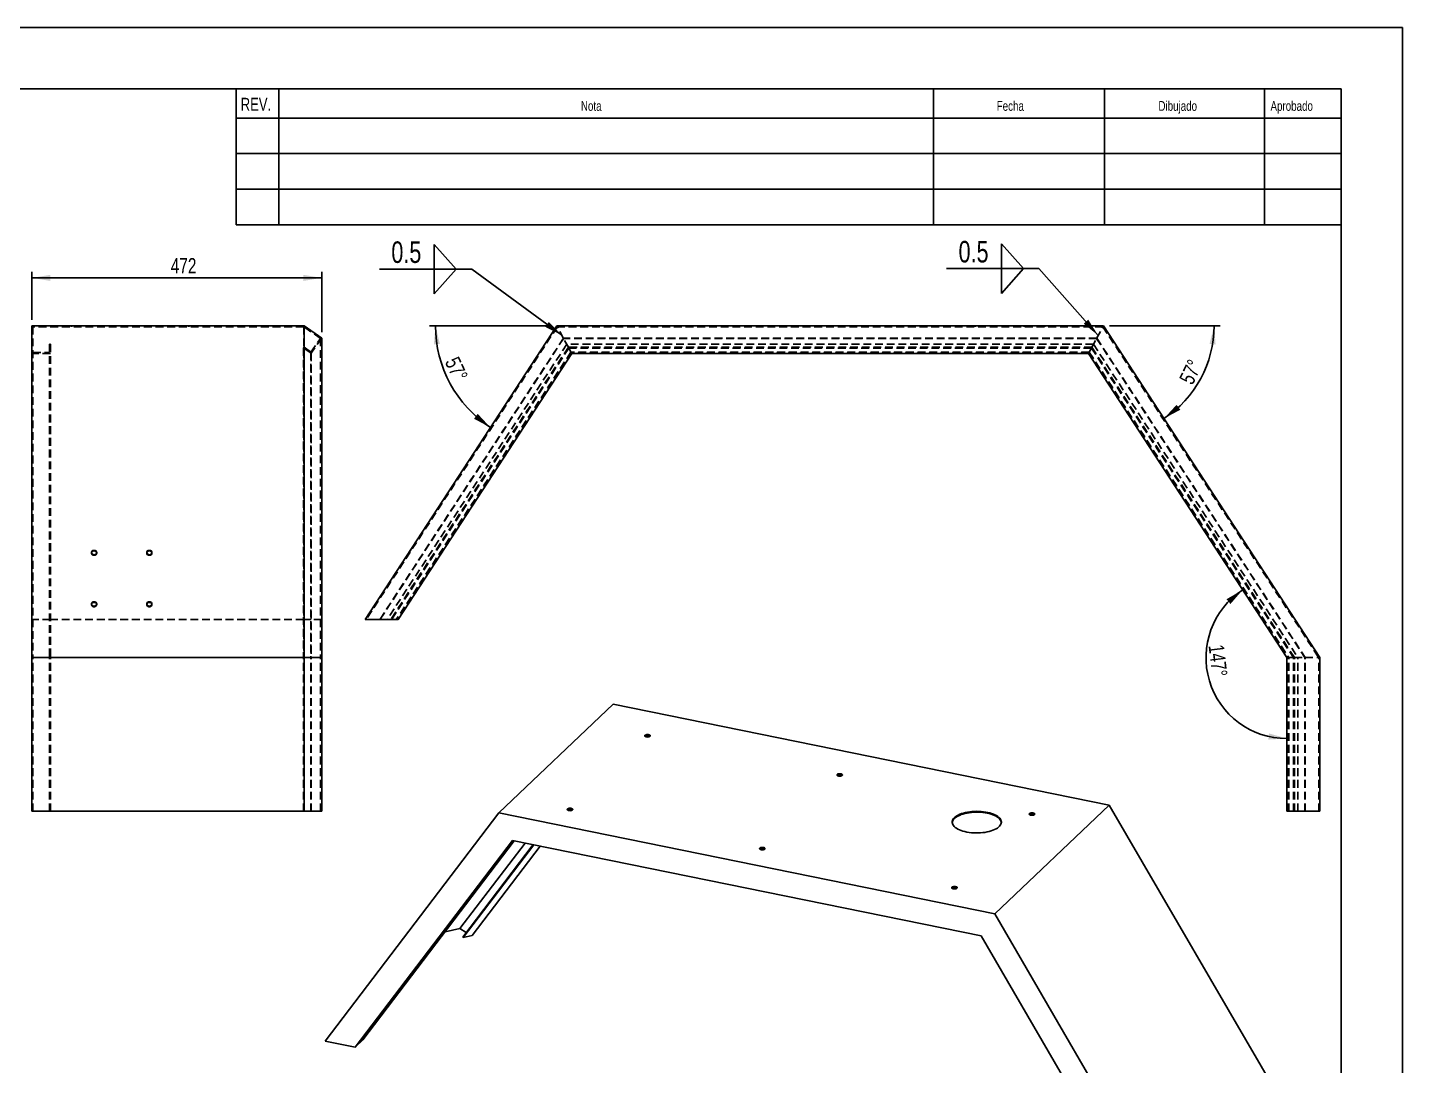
# Model space of a CAD drawing. Extents: x -3691 to 13028, y -15755 to 4299.
# Drawn here: x 1961 to 4200, y 1280 to 2970 of the extents above; entities that cross this region are included whole.
import ezdxf

# ---------------------------------------------------------------- set-up
doc = ezdxf.new("R2010")
doc.units = 0
doc.linetypes.add('HIDDEN', pattern=[1.905, 1.27, -0.635])
doc.layers.get('0').update_dxf_attribs({"linetype": 'CONTINUOUS'})
doc.layers.add('FORMATO', color=7, linetype='CONTINUOUS')
doc.styles.add('SLDTEXTSTYLE1', font='TXT', dxfattribs={"width": 0.75})
doc.dimstyles.new('SLDDIMSTYLE3', dxfattribs={"dimtxt": 25, "dimasz": 30, "dimexe": 0, "dimexo": 0.0625, "dimgap": 6.25, "dimtad": 1, "dimdec": 0, "dimrnd": 1e-09, "dimzin": 12, "dimdsep": 46, "dimtxsty": 'SLDTEXTSTYLE1', "dimsah": 1, "dimcen": 0.09, "dimadec": 0, "dimazin": 0, "dimtfac": 1, "dimtofl": 0, "dimtmove": 0, "dimatfit": 3, "dimfxl": 1, "dimtolj": 1, "dimtzin": 12, "dimarcsym": 0})
doc.dimstyles.new('SLDDIMSTYLE5', dxfattribs={"dimtxt": 0.18, "dimasz": 30, "dimexe": 0, "dimexo": 0.0625, "dimgap": 0, "dimtad": 0, "dimtih": 1, "dimtoh": 1, "dimdec": 0, "dimrnd": 1e-09, "dimzin": 0, "dimdsep": 46, "dimtxsty": 'Standard', "dimsah": 1, "dimcen": 0.09, "dimadec": 0, "dimazin": 0, "dimtfac": 30, "dimtdec": 0, "dimtofl": 0, "dimtmove": 0, "dimatfit": 3, "dimfxl": 1, "dimtolj": 1, "dimtzin": 0, "dimarcsym": 0})
doc.dimstyles.new('SLDDIMSTYLE8', dxfattribs={"dimtxt": 25, "dimasz": 30, "dimexe": 0, "dimexo": 0.0625, "dimgap": 6.25, "dimtad": 1, "dimdec": 4, "dimlfac": 10, "dimzin": 12, "dimdsep": 46, "dimtxsty": 'SLDTEXTSTYLE1', "dimsah": 1, "dimcen": 0.09, "dimadec": 0, "dimazin": 0, "dimtfac": 1, "dimtofl": 0, "dimtmove": 0, "dimatfit": 3, "dimfxl": 1, "dimtolj": 1, "dimtzin": 12, "dimarcsym": 0})

# ---------------------------------------------------------------- blocks, each defined once
blk = doc.blocks.new('_D_21')
at = {"layer": 'FORMATO', "color": 7, "ltscale": 10, "transparency": 16777216}
for p, q in [((1968.5, 2494.2), (1968.5, 2572.4)), ((1968.5, 2562.4), (2440.2, 2562.4)), ((2440.2, 2474.2), (2440.2, 2572.4))]:
    blk.add_line(p, q, dxfattribs=at)
for points in [[(1968.5, 2562.4), (1998.5, 2557.4), (1998.5, 2567.4)], [(2440.2, 2562.4), (2410.2, 2567.4), (2410.2, 2557.4)]]:
    blk.add_solid(points, dxfattribs=at)
at = {"layer": 'FORMATO', "color": 7, "ltscale": 10, "transparency": 16777216, "insert": (2194.4, 2594.6), "char_height": 25, "attachment_point": 1, "style": 'SLDTEXTSTYLE1'}
blk.add_mtext('472', dxfattribs=at)
blk = doc.blocks.new('_D_22')
at = {"layer": 'FORMATO', "color": 7, "ltscale": 10, "transparency": 16777216}
blk.add_line((3723, 2484.2), (3903.2, 2484.2), dxfattribs=at)
blk.add_arc((3713, 2484.2), 180.2, 303.1422, 0, dxfattribs=at)
for points in [[(3893.2, 2484.2), (3885.7, 2454.8), (3895.7, 2453.9)], [(3811.5, 2333.4), (3838.3, 2347.8), (3832.1, 2355.7)]]:
    blk.add_solid(points, dxfattribs=at)
at = {"layer": 'FORMATO', "color": 7, "ltscale": 10, "transparency": 16777216, "insert": (3835.6, 2397.6), "char_height": 25, "attachment_point": 1, "rotation": 64.3977, "style": 'SLDTEXTSTYLE1'}
blk.add_mtext('57°', dxfattribs=at)
blk = doc.blocks.new('_D_23')
at = {"layer": 'FORMATO', "color": 7, "ltscale": 10, "transparency": 16777216}
blk.add_line((2813, 2484.2), (2615.5, 2484.2), dxfattribs=at)
blk.add_arc((2823, 2484.2), 197.5, 180, 236.8578, dxfattribs=at)
for points in [[(2625.5, 2484.2), (2622.8, 2453.9), (2632.7, 2454.7)], [(2715, 2318.8), (2694.2, 2341.1), (2688.2, 2333.1)]]:
    blk.add_solid(points, dxfattribs=at)
at = {"layer": 'FORMATO', "color": 7, "ltscale": 10, "transparency": 16777216, "insert": (2662.8, 2436.4), "char_height": 25, "attachment_point": 1, "rotation": 295.2684, "style": 'SLDTEXTSTYLE1'}
blk.add_mtext('57°', dxfattribs=at)
blk = doc.blocks.new('_D_24')
at = {"layer": 'FORMATO', "color": 7, "ltscale": 10, "transparency": 16777216}
blk.add_arc((4011.9, 1944.2), 131.8, 123.1422, 270, dxfattribs=at)
for points in [[(3939.8, 2054.6), (3913.5, 2039.3), (3919.9, 2031.6)], [(4011.9, 1812.5), (3982.6, 1820.8), (3981.5, 1810.8)]]:
    blk.add_solid(points, dxfattribs=at)
at = {"layer": 'FORMATO', "color": 7, "ltscale": 10, "transparency": 16777216, "insert": (3909, 1966.7), "char_height": 25, "attachment_point": 1, "rotation": 276.7442, "style": 'SLDTEXTSTYLE1'}
blk.add_mtext('147°', dxfattribs=at)
blk = doc.blocks.new('SW_SYMBOL_WELD_FILL')
at = {"layer": 'FORMATO', "color": 0, "ltscale": 100}
for p, q in [((1000, 0), (1000, 9000)), ((1000, 9000), (9000, 0)), ((1000, 0), (9000, 0))]:
    blk.add_line(p, q, dxfattribs=at)
blk = doc.blocks.new('SW_WELDSYMBOL_2')
at = {"layer": 'FORMATO', "color": 0, "ltscale": 10}
blk.add_line((0, 0), (-150.2, 0), dxfattribs=at)
at = {"layer": 'FORMATO', "color": 0, "ltscale": 100, "xscale": 0.004470703125, "yscale": 0.004470703125, "zscale": 0.004470703125}
blk.add_blockref('SW_SYMBOL_WELD_FILL', (-65.4, 0), dxfattribs=at)
at = {"layer": 'FORMATO', "color": 0, "ltscale": 100, "extrusion": (0, 0, -1), "xscale": 0.004470703125, "yscale": 0.004470703125, "zscale": 0.004470703125, "rotation": 180}
blk.add_blockref('SW_SYMBOL_WELD_FILL', (65.4, 0), dxfattribs=at)
at = {"layer": 'FORMATO', "color": 0, "ltscale": 10, "insert": (-130.8, 45.1), "char_height": 35, "attachment_point": 1, "style": 'SLDTEXTSTYLE1'}
blk.add_mtext('0.5', dxfattribs=at)
blk = doc.blocks.new('SW_WELDSYMBOL_3')
at = {"layer": 'FORMATO', "color": 0, "ltscale": 10}
blk.add_line((0, 0), (-150.2, 0), dxfattribs=at)
at = {"layer": 'FORMATO', "color": 0, "ltscale": 100, "xscale": 0.004470703125, "yscale": 0.004470703125, "zscale": 0.004470703125}
blk.add_blockref('SW_SYMBOL_WELD_FILL', (-65.4, 0), dxfattribs=at)
at = {"layer": 'FORMATO', "color": 0, "ltscale": 100, "extrusion": (0, 0, -1), "xscale": 0.004470703125, "yscale": 0.004470703125, "zscale": 0.004470703125, "rotation": 180}
blk.add_blockref('SW_SYMBOL_WELD_FILL', (65.4, 0), dxfattribs=at)
at = {"layer": 'FORMATO', "color": 0, "ltscale": 10, "insert": (-130.8, 45.1), "char_height": 35, "attachment_point": 1, "style": 'SLDTEXTSTYLE1'}
blk.add_mtext('0.5', dxfattribs=at)

msp = doc.modelspace()

# ---------------------------------------------------------------- linework, layer by layer
at = {"color": 7, "linetype": 'Continuous', "ltscale": 10}
for p, q in [((0, 2970), (4200, 2970)), ((4200, 2970), (4200, 0)), ((4100, 2870), (200, 2870)), ((4100, 100), (4100, 2870)), ((1968.482745, 2484.237293), (2411.482745, 2484.237293)), ((1968.482745, 2484.237293), (1968.482745, 1944.237293)), ((2411.482745, 2484.237293), (2411.482745, 1944.237293)), ((2411.482745, 2484.237293), (2440.182745, 2464.20457)), ((2440.182745, 2464.20457), (2440.182745, 1944.237293)), ((2823.013339, 2484.237293), (2510.859595, 2006.163992)), ((3713.013339, 2484.237293), (2823.013339, 2484.237293)), ((3713.013339, 2484.237293), (4065.601575, 1944.237293)), ((2847.374104, 2439.237293), (2564.602713, 2006.163992)), ((3688.652575, 2439.237293), (2847.374104, 2439.237293)), ((3688.652575, 2439.237293), (4011.858457, 1944.237293)), ((2510.859595, 2006.163992), (2564.602713, 2006.163992)), ((1968.482745, 1944.237293), (2411.482745, 1944.237293)), ((1968.482745, 1694.237293), (1968.482745, 1944.237293)), ((2411.482745, 1694.237293), (2411.482745, 1944.237293)), ((2411.482745, 1944.237293), (2440.182745, 1944.237293)), ((2440.182745, 1694.237293), (2440.182745, 1944.237293)), ((4011.858457, 1694.237293), (4011.858457, 1944.237293)), ((4065.601575, 1694.237293), (4065.601575, 1944.237293)), ((2728.559232, 1691.480932), (2914.869273, 1868.569649)), ((3722.332802, 1704.28097), (2914.869273, 1868.569649)), ((3536.022761, 1527.192253), (3722.332802, 1704.28097)), ((3722.332802, 1704.28097), (4042.610723, 1154.358899)), ((1968.482745, 1694.237293), (2411.482745, 1694.237293)), ((2411.482745, 1694.237293), (2440.182745, 1694.237293)), ((2728.559232, 1691.480932), (2445.697274, 1319.866842)), ((3536.022761, 1527.192253), (2728.559232, 1691.480932)), ((2841.589771, 1697.161403), (2840.682112, 1695.968953)), ((4011.858457, 1694.237293), (4065.601575, 1694.237293)), ((2750.693161, 1646.581048), (2494.456383, 1309.946184)), ((2753.713946, 1645.966431), (2507.073316, 1321.938648)), ((2771.329221, 1642.38238), (2665.307802, 1503.09517)), ((2784.275564, 1639.748283), (2669.76993, 1489.31481)), ((2785.521863, 1639.494707), (2670.741606, 1488.700443)), ((2796.06303, 1637.349973), (2685.217193, 1491.724612)), ((3513.953478, 1491.286072), (2750.693161, 1646.581048)), ((3536.022761, 1527.192253), (3856.300682, 977.270182)), ((2665.307802, 1503.09517), (2641.117743, 1498.041501)), ((2675.401397, 1496.713232), (2665.307802, 1503.09517)), ((2670.741606, 1488.700443), (2669.76993, 1489.31481)), ((2685.217193, 1491.724612), (2670.741606, 1488.700443)), ((3513.953478, 1491.286072), (3807.541573, 987.19084)), ((2507.073316, 1321.938648), (2494.456383, 1309.946184)), ((2445.697274, 1319.866842), (2494.456383, 1309.946184))]:
    msp.add_line(p, q, dxfattribs=at)
at = {"color": 7, "linetype": 'HIDDEN', "ltscale": 10}
for p, q in [((1969.982745, 2482.737293), (1969.982745, 1944.237293)), ((2411.011016, 2482.737293), (1969.982745, 2482.737293)), ((2023.982745, 2484.237293), (2023.982745, 2482.737293)), ((2032.982745, 2482.737293), (2032.982745, 2484.237293)), ((2223.682745, 2484.237293), (2223.682745, 2482.737293)), ((2303.682745, 2482.737293), (2303.682745, 2484.237293)), ((2323.982745, 2484.237293), (2323.982745, 2482.737293)), ((2332.982745, 2482.737293), (2332.982745, 2484.237293)), ((2411.011016, 2482.737293), (2411.011016, 1944.237293)), ((2438.094199, 2463.833115), (2411.011016, 2482.737293)), ((2422.640384, 2441.693115), (2438.094199, 2463.833115)), ((2440.182745, 2464.20457), (2423.011839, 2439.60457)), ((2438.094199, 2463.833115), (2438.094199, 1944.237293)), ((2823.825365, 2482.737293), (2512.651033, 2006.163992)), ((2833.85806, 2464.20457), (2534.784506, 2006.163992)), ((2834.059148, 2463.833115), (2535.228132, 2006.163992)), ((2823.013339, 2484.237293), (2823.825365, 2482.737293)), ((3712.201314, 2482.737293), (2823.825365, 2482.737293)), ((2834.059148, 2463.833115), (2823.825365, 2482.737293)), ((3702.168618, 2464.20457), (2833.85806, 2464.20457)), ((3701.967531, 2463.833115), (2834.059148, 2463.833115)), ((2841.86168, 2449.420023), (2834.059148, 2463.833115)), ((2918.513339, 2484.237293), (2918.513339, 2482.737293)), ((2927.513339, 2482.737293), (2927.513339, 2484.237293)), ((3263.513339, 2484.237293), (3263.513339, 2482.737293)), ((3272.513339, 2482.737293), (3272.513339, 2484.237293)), ((3504.042219, 2484.237293), (3504.042219, 2482.737293)), ((3584.042219, 2482.737293), (3584.042219, 2484.237293)), ((3608.513339, 2484.237293), (3608.513339, 2482.737293)), ((3617.513339, 2482.737293), (3617.513339, 2484.237293)), ((3694.164999, 2449.420023), (3701.967531, 2463.833115)), ((3701.967531, 2463.833115), (3712.201314, 2482.737293)), ((3701.967531, 2463.833115), (4041.233038, 1944.237293)), ((3702.168618, 2464.20457), (4041.676664, 1944.237293)), ((3713.013339, 2484.237293), (3712.201314, 2482.737293)), ((3712.201314, 2482.737293), (4063.810137, 1944.237293)), ((1969.982745, 2440.737293), (1996.982745, 2440.737293)), ((1996.982745, 2454.237293), (1996.982745, 1944.237293)), ((1996.982745, 2454.237293), (1998.482745, 2454.237293)), ((1998.482745, 2454.237293), (1998.482745, 1944.237293)), ((2410.711839, 2448.190023), (2411.570384, 2449.420023)), ((2410.711839, 2448.190023), (2410.711839, 1944.237293)), ((2423.011839, 2439.60457), (2410.711839, 2448.190023)), ((2411.570384, 2449.420023), (2411.570384, 1944.237293)), ((2411.570384, 2449.420023), (2422.640384, 2441.693115)), ((2422.640384, 2441.693115), (2422.640384, 1944.237293)), ((2839.253849, 2454.237293), (2546.68834, 2006.163992)), ((2841.86168, 2449.420023), (2552.441565, 2006.163992)), ((2842.527541, 2448.190023), (2553.910544, 2006.163992)), ((2846.044644, 2441.693115), (2561.669745, 2006.163992)), ((2846.562078, 2440.737293), (2562.811275, 2006.163992)), ((3696.77283, 2454.237293), (2839.253849, 2454.237293)), ((2842.527541, 2448.190023), (2841.86168, 2449.420023)), ((3694.164999, 2449.420023), (2841.86168, 2449.420023)), ((2847.175278, 2439.60457), (2842.527541, 2448.190023)), ((3693.499138, 2448.190023), (2842.527541, 2448.190023)), ((3689.982035, 2441.693115), (2846.044644, 2441.693115)), ((3689.4646, 2440.737293), (2846.562078, 2440.737293)), ((3688.8514, 2439.60457), (3693.499138, 2448.190023)), ((3689.4646, 2440.737293), (4013.649894, 1944.237293)), ((3689.982035, 2441.693115), (4014.791425, 1944.237293)), ((3693.499138, 2448.190023), (3694.164999, 2449.420023)), ((3693.499138, 2448.190023), (4022.550626, 1944.237293)), ((3694.164999, 2449.420023), (4024.019605, 1944.237293)), ((3696.77283, 2454.237293), (4029.77283, 1944.237293)), ((1998.482745, 2439.237293), (1968.482745, 2439.237293)), ((2423.011839, 2439.60457), (2423.011839, 1944.237293)), ((2847.175278, 2439.60457), (2564.164077, 2006.163992)), ((3688.8514, 2439.60457), (2847.175278, 2439.60457)), ((3688.8514, 2439.60457), (4012.297093, 1944.237293)), ((2065.354201, 2115.197777), (2065.354201, 2114.377699)), ((2065.354677, 2115.226113), (2065.354677, 2114.406036)), ((2073.853724, 2114.406036), (2073.853724, 2115.226113)), ((2073.854201, 2114.377699), (2073.854201, 2115.197777)), ((2155.354201, 2115.197777), (2155.354201, 2114.377699)), ((2155.354677, 2115.226113), (2155.354677, 2114.406036)), ((2163.853724, 2114.406036), (2163.853724, 2115.226113)), ((2163.854201, 2114.377699), (2163.854201, 2115.197777)), ((2579.747453, 2111.667917), (2581.003427, 2110.847839)), ((2585.650013, 2117.964232), (2584.394038, 2118.78431)), ((3951.650882, 2118.756372), (3950.394907, 2117.936295)), ((3955.042014, 2110.819104), (3956.297988, 2111.639182)), ((2065.354677, 2031.503846), (2065.354677, 2031.475509)), ((2065.354677, 2031.475509), (2065.354677, 2030.655432)), ((2073.853724, 2031.475509), (2073.853724, 2031.503846)), ((2073.853724, 2030.655432), (2073.853724, 2031.475509)), ((2155.354201, 2031.475509), (2155.354201, 2030.655432)), ((2155.354677, 2031.503846), (2155.354677, 2030.683768)), ((2163.853724, 2030.683768), (2163.853724, 2031.503846)), ((2163.854201, 2030.655432), (2163.854201, 2031.475509)), ((2525.081737, 2027.945649), (2526.337711, 2027.125572)), ((2530.984297, 2034.241965), (2529.728323, 2035.062042)), ((4006.316598, 2035.034105), (4005.060623, 2034.214027)), ((4006.316858, 2035.033706), (4005.060883, 2034.213628)), ((4009.707469, 2027.097235), (4010.963444, 2027.917313)), ((4009.70773, 2027.096837), (4010.963704, 2027.916914)), ((1998.482745, 2006.163992), (1968.482745, 2006.163992)), ((2410.711839, 2006.163992), (1998.482745, 2006.163992)), ((2423.011839, 2006.163992), (2410.711839, 2006.163992)), ((2440.182745, 2006.163992), (2423.011839, 2006.163992)), ((1969.982745, 1694.237293), (1969.982745, 1944.237293)), ((1996.982745, 1694.237293), (1996.982745, 1944.237293)), ((1998.482745, 1694.237293), (1998.482745, 1944.237293)), ((2410.711839, 1694.237293), (2410.711839, 1944.237293)), ((2411.011016, 1694.237293), (2411.011016, 1944.237293)), ((2411.570384, 1694.237293), (2411.570384, 1944.237293)), ((2422.640384, 1694.237293), (2422.640384, 1944.237293)), ((2423.011839, 1694.237293), (2423.011839, 1944.237293)), ((2438.094199, 1694.237293), (2438.094199, 1944.237293)), ((4012.297093, 1944.237293), (4022.550626, 1944.237293)), ((4012.297093, 1694.237293), (4012.297093, 1944.237293)), ((4013.649894, 1694.237293), (4013.649894, 1944.237293)), ((4014.791425, 1694.237293), (4014.791425, 1944.237293)), ((4022.550626, 1944.237293), (4024.019605, 1944.237293)), ((4022.550626, 1694.237293), (4022.550626, 1944.237293)), ((4024.019605, 1694.237293), (4024.019605, 1944.237293)), ((4024.019605, 1944.237293), (4041.233038, 1944.237293)), ((4029.77283, 1694.237293), (4029.77283, 1944.237293)), ((4041.233038, 1944.237293), (4063.810137, 1944.237293)), ((4041.233038, 1694.237293), (4041.233038, 1944.237293)), ((4041.676664, 1694.237293), (4041.676664, 1944.237293)), ((4063.810137, 1694.237293), (4063.810137, 1944.237293)), ((4065.601575, 1944.237293), (4063.810137, 1944.237293))]:
    msp.add_line(p, q, dxfattribs=at)
at = {"color": 7, "linetype": 'Continuous', "ltscale": 10, "flags": 128}
for points in [[(2069.604201, 2118.756372), (2070.85691, 2118.598274), (2071.998311, 2118.138026), (2072.926984, 2117.416525), (2073.560414, 2116.497878), (2073.842317, 2115.463711), (2073.747644, 2114.405915), (2073.284809, 2113.41848), (2072.494935, 2112.589142), (2071.448207, 2111.991594), (2070.23763, 2111.678928), (2068.970771, 2111.678928), (2067.760195, 2111.991594), (2066.713467, 2112.589142), (2065.923593, 2113.41848), (2065.460757, 2114.405915), (2065.366085, 2115.463711), (2065.647987, 2116.497878), (2066.281417, 2117.416525), (2067.21009, 2118.138026), (2068.351491, 2118.598274), (2069.604201, 2118.756372)], [(2073.823656, 2114.803579), (2073.747644, 2115.169561), (2073.284809, 2116.156997), (2072.494935, 2116.986334), (2071.448207, 2117.583883), (2070.23763, 2117.896548), (2068.970771, 2117.896548), (2067.760195, 2117.583883), (2066.713467, 2116.986334), (2065.923593, 2116.156997), (2065.460757, 2115.169561), (2065.384746, 2114.803579)], [(2159.604201, 2118.756372), (2160.85691, 2118.598274), (2161.998311, 2118.138026), (2162.926984, 2117.416525), (2163.560414, 2116.497878), (2163.842317, 2115.463711), (2163.747644, 2114.405915), (2163.284809, 2113.41848), (2162.494935, 2112.589142), (2161.448207, 2111.991594), (2160.23763, 2111.678928), (2158.970771, 2111.678928), (2157.760195, 2111.991594), (2156.713467, 2112.589142), (2155.923593, 2113.41848), (2155.460757, 2114.405915), (2155.366085, 2115.463711), (2155.647987, 2116.497878), (2156.281417, 2117.416525), (2157.21009, 2118.138026), (2158.351491, 2118.598274), (2159.604201, 2118.756372)], [(2163.823656, 2114.803576), (2163.747644, 2115.169561), (2163.284809, 2116.156997), (2162.494935, 2116.986334), (2161.448207, 2117.583883), (2160.23763, 2117.896548), (2158.970771, 2117.896548), (2157.760195, 2117.583883), (2156.713467, 2116.986334), (2155.923593, 2116.156997), (2155.460757, 2115.169561), (2155.384745, 2114.803576)], [(2069.604201, 2035.033706), (2070.85677, 2034.875625), (2071.998043, 2034.415429), (2072.926612, 2033.694009), (2073.559971, 2032.775465), (2073.841842, 2031.741414), (2073.74718, 2030.683736), (2073.284396, 2029.696411), (2072.494611, 2028.867167), (2071.448, 2028.269685), (2070.237559, 2027.957055), (2068.970842, 2027.957055), (2067.760401, 2028.269685), (2066.713791, 2028.867167), (2065.924005, 2029.696411), (2065.461221, 2030.683736), (2065.36656, 2031.741414), (2065.648431, 2032.775465), (2066.281789, 2033.694009), (2067.210359, 2034.415429), (2068.351632, 2034.875625), (2069.604201, 2035.033706)], [(2073.823416, 2031.079641), (2073.74718, 2031.447205), (2073.284396, 2032.43453), (2072.494611, 2033.263774), (2071.448, 2033.861256), (2070.237559, 2034.173886), (2068.970842, 2034.173886), (2067.760401, 2033.861256), (2066.713791, 2033.263774), (2065.924005, 2032.43453), (2065.461221, 2031.447205), (2065.384985, 2031.079641)], [(2159.604201, 2035.034105), (2160.85691, 2034.876006), (2161.998311, 2034.415759), (2162.926984, 2033.694257), (2163.560414, 2032.77561), (2163.842317, 2031.741444), (2163.747644, 2030.683648), (2163.284809, 2029.696212), (2162.494935, 2028.866875), (2161.448207, 2028.269326), (2160.23763, 2027.956661), (2158.970771, 2027.956661), (2157.760195, 2028.269326), (2156.713467, 2028.866875), (2155.923593, 2029.696212), (2155.460757, 2030.683648), (2155.366085, 2031.741444), (2155.647987, 2032.77561), (2156.281417, 2033.694257), (2157.21009, 2034.415759), (2158.351491, 2034.876006), (2159.604201, 2035.034105)], [(2163.833253, 2031.008312), (2163.747644, 2031.447294), (2163.284809, 2032.434729), (2162.494935, 2033.264067), (2161.448207, 2033.861615), (2160.23763, 2034.17428), (2158.970771, 2034.17428), (2157.760195, 2033.861615), (2156.713467, 2033.264067), (2155.923593, 2032.434729), (2155.460757, 2031.447294), (2155.384745, 2031.081308)], [(2966.605984, 1817.76177), (2967.304552, 1818.234922), (2968.27728, 1818.602446), (2969.445364, 1818.834567), (2970.714173, 1818.91248), (2971.980915, 1818.829873), (2973.142968, 1818.593439), (2974.106187, 1818.222332), (2974.792538, 1817.746616), (2975.146419, 1817.204832), (2975.139159, 1816.640872), (2974.771346, 1816.100424), (2974.072778, 1815.627272), (2973.10005, 1815.259748), (2971.931966, 1815.027627), (2970.663157, 1814.949713), (2969.396414, 1815.03232), (2968.234362, 1815.268754), (2967.271143, 1815.639861), (2966.584791, 1816.115577), (2966.230911, 1816.657361), (2966.238171, 1817.221322), (2966.605984, 1817.76177)], [(3279.611509, 1754.076833), (3280.310077, 1754.549985), (3281.282805, 1754.917508), (3282.450889, 1755.14963), (3283.719698, 1755.227543), (3284.986441, 1755.144936), (3286.148493, 1754.908502), (3287.111712, 1754.537395), (3287.798064, 1754.061679), (3288.151944, 1753.519895), (3288.144684, 1752.955935), (3287.776871, 1752.415486), (3287.078303, 1751.942334), (3286.105575, 1751.574811), (3284.937491, 1751.342689), (3283.668682, 1751.264776), (3282.40194, 1751.347383), (3281.239887, 1751.583817), (3280.276668, 1751.954924), (3279.590317, 1752.43064), (3279.236436, 1752.972424), (3279.243696, 1753.536384), (3279.611509, 1754.076833)], [(2840.436656, 1697.837131), (2841.135224, 1698.310283), (2842.107952, 1698.677807), (2843.276036, 1698.909928), (2844.544845, 1698.987841), (2845.811588, 1698.905234), (2846.97364, 1698.6688), (2847.936859, 1698.297693), (2848.623211, 1697.821977), (2848.977091, 1697.280193), (2848.969831, 1696.716233), (2848.602018, 1696.175784), (2847.90345, 1695.702632), (2846.930722, 1695.335109), (2845.762638, 1695.102987), (2844.493829, 1695.025074), (2843.227087, 1695.107681), (2842.065034, 1695.344115), (2841.101815, 1695.715222), (2840.415463, 1696.190938), (2840.061583, 1696.732722), (2840.068843, 1697.296682), (2840.436656, 1697.837131)], [(3470.581741, 1683.772918), (3472.316493, 1685.237796), (3474.354922, 1686.624913), (3476.679115, 1687.922077), (3479.268646, 1689.117889), (3482.100758, 1690.201841), (3485.150563, 1691.164407), (3488.391259, 1691.997127), (3491.794366, 1692.692683), (3495.329978, 1693.244964), (3498.967024, 1693.649116), (3502.673542, 1693.901586), (3506.416957, 1694.000156), (3510.164374, 1693.94396), (3513.882859, 1693.733492), (3517.539734, 1693.370601), (3521.102863, 1692.858477), (3524.540933, 1692.20162), (3527.82373, 1691.405802), (3530.922404, 1690.478018), (3533.809725, 1689.42642), (3536.460317, 1688.26025), (3538.850889, 1686.989757), (3540.960431, 1685.626105), (3542.770405, 1684.181278), (3544.264905, 1682.667974), (3545.430796, 1681.099492), (3546.257834, 1679.489615), (3546.738749, 1677.852491), (3546.869316, 1676.202507), (3546.648387, 1674.554163), (3546.077904, 1672.921946), (3545.162881, 1671.320198), (3543.911357, 1669.762997), (3542.334333, 1668.264026), (3540.445666, 1666.83646), (3538.261955, 1665.492843), (3535.80239, 1664.244983), (3533.088585, 1663.103846), (3530.144391, 1662.079462), (3526.99568, 1661.180831), (3523.670123, 1660.415852), (3520.196946, 1659.791247), (3516.606671, 1659.312505), (3512.930849, 1658.983833), (3509.201784, 1658.808119), (3505.452247, 1658.786909), (3501.715189, 1658.920387), (3498.023451, 1659.207382), (3494.409476, 1659.645371), (3490.905025, 1660.230505), (3487.540894, 1660.957641), (3484.346648, 1661.820391), (3481.350357, 1662.811171), (3478.578354, 1663.921275), (3476.054998, 1665.140947), (3473.802465, 1666.459469), (3471.840551, 1667.865254), (3470.186496, 1669.345946), (3468.854837, 1670.888535), (3467.857276, 1672.479463), (3467.20258, 1674.10475), (3466.896503, 1675.750113), (3466.941733, 1677.401091), (3467.337875, 1679.043176), (3468.081445, 1680.661938), (3469.165911, 1682.24315), (3470.581741, 1683.772918)], [(3466.902035, 1675.683796), (3467.207157, 1677.287513), (3467.864364, 1678.913449), (3468.864384, 1680.505366), (3470.198427, 1682.049275), (3471.85477, 1683.531607), (3473.818858, 1684.939335), (3476.07343, 1686.260089), (3478.598672, 1687.482261), (3481.372392, 1688.595111), (3484.370216, 1689.588859), (3487.565798, 1690.454772), (3490.931054, 1691.185241), (3494.436412, 1691.773846), (3498.051066, 1692.215414), (3501.74325, 1692.506065), (3505.480518, 1692.643244), (3509.230025, 1692.625747), (3512.958821, 1692.453726), (3516.634138, 1692.128694), (3520.223676, 1691.653507), (3523.695891, 1691.032341)], [(3523.695891, 1691.032341), (3527.020268, 1690.270654), (3530.167594, 1689.375141), (3533.110208, 1688.353672), (3535.822251, 1687.215222), (3538.27989, 1685.969797), (3540.461527, 1684.628341), (3542.34799, 1683.202644), (3543.9227, 1681.705234), (3545.171819, 1680.149271), (3546.084368, 1678.548428), (3546.65233, 1676.916774), (3546.843516, 1675.74775)], [(3592.617034, 1690.391895), (3593.315602, 1690.865047), (3594.28833, 1691.232571), (3595.456414, 1691.464692), (3596.725223, 1691.542606), (3597.991966, 1691.459999), (3599.154018, 1691.223565), (3600.117237, 1690.852458), (3600.803589, 1690.376742), (3601.157469, 1689.834958), (3601.150209, 1689.270997), (3600.782396, 1688.730549), (3600.083829, 1688.257397), (3599.1111, 1687.889873), (3597.943016, 1687.657752), (3596.674207, 1687.579839), (3595.407465, 1687.662446), (3594.245413, 1687.89888), (3593.282193, 1688.269987), (3592.595842, 1688.745703), (3592.241961, 1689.287487), (3592.249222, 1689.851447), (3592.617034, 1690.391895)], [(3153.442181, 1634.152194), (3154.140749, 1634.625346), (3155.113477, 1634.992869), (3156.281561, 1635.224991), (3157.55037, 1635.302904), (3158.817113, 1635.220297), (3159.979165, 1634.983863), (3160.942384, 1634.612756), (3161.628736, 1634.13704), (3161.982616, 1633.595256), (3161.975356, 1633.031296), (3161.607543, 1632.490847), (3160.908976, 1632.017695), (3159.936247, 1631.650171), (3158.768163, 1631.41805), (3157.499354, 1631.340137), (3156.232612, 1631.422744), (3155.07056, 1631.659178), (3154.10734, 1632.030285), (3153.420989, 1632.506001), (3153.067108, 1633.047785), (3153.074369, 1633.611745), (3153.442181, 1634.152194)], [(3466.447707, 1570.467256), (3467.146274, 1570.940408), (3468.119002, 1571.307932), (3469.287086, 1571.540053), (3470.555895, 1571.617967), (3471.822638, 1571.53536), (3472.98469, 1571.298926), (3473.947909, 1570.927819), (3474.634261, 1570.452103), (3474.988141, 1569.910319), (3474.980881, 1569.346358), (3474.613068, 1568.80591), (3473.914501, 1568.332758), (3472.941773, 1567.965234), (3471.773688, 1567.733113), (3470.504879, 1567.6552), (3469.238137, 1567.737806), (3468.076085, 1567.974241), (3467.112866, 1568.345348), (3466.426514, 1568.821064), (3466.072633, 1569.362848), (3466.079894, 1569.926808), (3466.447707, 1570.467256)]]:
    msp.add_lwpolyline(points, dxfattribs=at)
at = {"color": 7, "linetype": 'HIDDEN', "ltscale": 10, "flags": 128}
for points in [[(2073.825414, 2114.816075), (2073.841842, 2114.960209), (2073.74718, 2116.017887), (2073.284396, 2117.005212), (2072.494611, 2117.834456), (2071.448, 2118.431938), (2070.237559, 2118.744568), (2068.970842, 2118.744568), (2067.760401, 2118.431938), (2066.713791, 2117.834456), (2065.924005, 2117.005212), (2065.461221, 2116.017887), (2065.36656, 2114.960209), (2065.382988, 2114.816075)], [(2069.604201, 2110.847839), (2070.85677, 2111.00592), (2071.998043, 2111.466116), (2072.926612, 2112.187537), (2073.559971, 2113.106081), (2073.841842, 2114.140131), (2073.74718, 2115.197809), (2073.284396, 2116.185134), (2072.494611, 2117.014378), (2071.448, 2117.61186), (2070.237559, 2117.92449), (2068.970842, 2117.92449), (2067.760401, 2117.61186), (2066.713791, 2117.014378), (2065.924005, 2116.185134), (2065.461221, 2115.197809), (2065.36656, 2114.140131), (2065.648431, 2113.106081), (2066.281789, 2112.187537), (2067.210359, 2111.466116), (2068.351632, 2111.00592), (2069.604201, 2110.847839)], [(2163.825414, 2114.816075), (2163.841842, 2114.960209), (2163.74718, 2116.017887), (2163.284396, 2117.005212), (2162.494611, 2117.834456), (2161.448, 2118.431938), (2160.237559, 2118.744568), (2158.970842, 2118.744568), (2157.760401, 2118.431938), (2156.713791, 2117.834456), (2155.924005, 2117.005212), (2155.461221, 2116.017887), (2155.36656, 2114.960209), (2155.382988, 2114.816075)], [(2159.604201, 2110.847839), (2160.85677, 2111.00592), (2161.998043, 2111.466116), (2162.926612, 2112.187537), (2163.559971, 2113.106081), (2163.841842, 2114.140131), (2163.74718, 2115.197809), (2163.284396, 2116.185134), (2162.494611, 2117.014378), (2161.448, 2117.61186), (2160.237559, 2117.92449), (2158.970842, 2117.92449), (2157.760401, 2117.61186), (2156.713791, 2117.014378), (2155.924005, 2116.185134), (2155.461221, 2115.197809), (2155.36656, 2114.140131), (2155.648431, 2113.106081), (2156.281789, 2112.187537), (2157.210359, 2111.466116), (2158.351632, 2111.00592), (2159.604201, 2110.847839)], [(2073.825414, 2031.093807), (2073.841842, 2031.237942), (2073.74718, 2032.295619), (2073.284396, 2033.282944), (2072.494611, 2034.112188), (2071.448, 2034.70967), (2070.237559, 2035.0223), (2068.970842, 2035.0223), (2067.760401, 2034.70967), (2066.713791, 2034.112188), (2065.924005, 2033.282944), (2065.461221, 2032.295619), (2065.36656, 2031.237942), (2065.382988, 2031.093807)], [(2069.604201, 2027.125572), (2070.85677, 2027.283653), (2071.998043, 2027.743848), (2072.926612, 2028.465269), (2073.559971, 2029.383813), (2073.841842, 2030.417864), (2073.74718, 2031.475541), (2073.284396, 2032.462866), (2072.494611, 2033.292111), (2071.448, 2033.889592), (2070.237559, 2034.202222), (2068.970842, 2034.202222), (2067.760401, 2033.889592), (2066.713791, 2033.292111), (2065.924005, 2032.462866), (2065.461221, 2031.475541), (2065.36656, 2030.417864), (2065.648431, 2029.383813), (2066.281789, 2028.465269), (2067.210359, 2027.743848), (2068.351632, 2027.283653), (2069.604201, 2027.125572)], [(2163.825414, 2031.093807), (2163.841842, 2031.237942), (2163.74718, 2032.295619), (2163.284396, 2033.282944), (2162.494611, 2034.112188), (2161.448, 2034.70967), (2160.237559, 2035.0223), (2158.970842, 2035.0223), (2157.760401, 2034.70967), (2156.713791, 2034.112188), (2155.924005, 2033.282944), (2155.461221, 2032.295619), (2155.36656, 2031.237942), (2155.382988, 2031.093807)], [(2159.604201, 2027.125572), (2160.85677, 2027.283653), (2161.998043, 2027.743848), (2162.926612, 2028.465269), (2163.559971, 2029.383813), (2163.841842, 2030.417864), (2163.74718, 2031.475541), (2163.284396, 2032.462866), (2162.494611, 2033.292111), (2161.448, 2033.889592), (2160.237559, 2034.202222), (2158.970842, 2034.202222), (2157.760401, 2033.889592), (2156.713791, 2033.292111), (2155.924005, 2032.462866), (2155.461221, 2031.475541), (2155.36656, 2030.417864), (2155.648431, 2029.383813), (2156.281789, 2028.465269), (2157.210359, 2027.743848), (2158.351632, 2027.283653), (2159.604201, 2027.125572)]]:
    msp.add_lwpolyline(points, dxfattribs=at)
at = {"color": 7, "linetype": 'HIDDEN', "ltscale": 100}
for centre, radius, start, end in [((2069.216908, 2114.635356), 3.835853, 177.48645179, 275.794823746), ((2069.991493, 2114.635356), 3.835853, 264.205176249, 2.513548286), ((2159.216908, 2114.635356), 3.835854, 177.486511692, 275.794820022), ((2159.991493, 2114.635356), 3.835854, 264.205180099, 2.513486353), ((2069.217044, 2030.913313), 3.835667, 177.514671875, 275.793069176), ((2069.991357, 2030.913313), 3.835667, 264.20693072, 2.485329811), ((2159.216908, 2030.913089), 3.835854, 177.486513648, 275.794819901), ((2159.987311, 2030.924566), 3.846854, 264.284399546, 1.247434929)]:
    msp.add_arc(centre, radius, start, end, dxfattribs=at)
at = {"color": 7, "linetype": 'Continuous', "ltscale": 100}
for centre, radius, start, end in [((2069.346992, 2115.727128), 4.067352, 192.943597884, 273.625654131), ((2069.903191, 2115.671105), 4.014338, 265.728620746, 347.70212724), ((2159.346992, 2115.727128), 4.067352, 192.943597877, 273.625654131), ((2159.903191, 2115.671105), 4.014338, 265.728620745, 347.702127247), ((2069.346992, 2032.00486), 4.067352, 192.943597881, 273.625654131), ((2069.903191, 2031.948837), 4.014338, 265.728620745, 347.702127242), ((2159.346992, 2032.00486), 4.067352, 192.943597871, 273.625654131), ((2159.903191, 2031.948837), 4.014338, 265.728620745, 347.702127253), ((2970.649297, 1810.689413), 6.967295, 73.892708609, 126.992003336), ((2972.086268, 1813.350224), 4.063362, 45.755663561, 82.988423379), ((3283.654823, 1747.004476), 6.967295, 73.892708323, 126.992004576), ((3285.091793, 1749.665287), 4.063362, 45.755661621, 82.988423706), ((2844.47997, 1690.764774), 6.967295, 73.892708666, 126.992003089), ((2845.91694, 1693.425585), 4.063362, 45.755663889, 82.988423323), ((3596.660348, 1683.319538), 6.967296, 73.892710311, 126.991995939), ((3598.097318, 1685.980349), 4.063363, 45.755674637, 82.988421508), ((3157.485495, 1627.079837), 6.967295, 73.892708609, 126.992003335), ((3158.922465, 1629.740648), 4.063362, 45.755663561, 82.988423379), ((3470.49102, 1563.3949), 6.967295, 73.892708184, 126.992005181), ((3471.927991, 1566.055711), 4.063362, 45.755660778, 82.988423848)]:
    msp.add_arc(centre, radius, start, end, dxfattribs=at)
at = {"layer": 'FORMATO', "ltscale": 10}
for p, q in [((2300.914672, 2870), (4100, 2870)), ((2300.914672, 2870), (2300.914672, 2648.655853)), ((2370.33566, 2870), (2370.33566, 2648.655853)), ((3436.570514, 2870), (3436.570514, 2648.655853)), ((3714.622379, 2870), (3714.622379, 2648.655853)), ((3975.127429, 2870), (3975.127429, 2648.655853)), ((4100, 2870), (4100, 2648.655853)), ((2300.914672, 2822.655853), (4100, 2822.655853)), ((2300.914672, 2764.655853), (4100, 2764.655853)), ((2300.914672, 2706.655853), (4100, 2706.655853)), ((2300.914672, 2648.655853), (4100, 2648.655853))]:
    msp.add_line(p, q, dxfattribs=at)

# ---------------------------------------------------------------- block references
at = {"layer": 'FORMATO', "color": 7, "ltscale": 10}
for name, p in [('SW_WELDSYMBOL_2', (2684.450263, 2576.661556)), ('SW_WELDSYMBOL_3', (3607.988847, 2577.44405))]:
    msp.add_blockref(name, p, dxfattribs=at)

# ---------------------------------------------------------------- texts
at = {"layer": 'FORMATO', "ltscale": 10, "attachment_point": 1, "style": 'SLDTEXTSTYLE1'}
for s, insert, char_height in [('REV.', (2308.356964, 2855.521402), 21.1666667), ('Nota', (2862.243836, 2850.258187), 15.875), ('Fecha', (3539.264063, 2850.258187), 15.875), ('Dibujado', (3802.608472, 2850.258187), 15.875), ('Aprobado', (3985.10071, 2850.258187), 15.875)]:
    msp.add_mtext(s, dxfattribs=dict(at, insert=insert, char_height=char_height))

# ---------------------------------------------------------------- dimensions: what is measured, and where the dimension line sits
at = {"layer": 'FORMATO', "color": 7, "ltscale": 10}
dim = msp.add_linear_dim(base=(2440.182745, 2562.411833), p1=(1968.482745, 2484.237293), p2=(2440.182745, 2464.20457), angle=0, dimstyle='SLDDIMSTYLE3', dxfattribs=at)
dim.commit()
dim.dimension.update_dxf_attribs({"geometry": '_D_21', "text_midpoint": (2222.063103, 2562.411833), "dimtype": 160})
for base, line1, line2, picture, middle in [((2649.298509, 2390.196714), ((3713.013339, 2484.237293), (2823.013339, 2484.237293)), ((2510.859595, 2006.163992), (2823.013339, 2484.237293)), '_D_23', (2644.377885, 2399.917382)), ((3871.464212, 2398.459862), ((3713.013339, 2484.237293), (4065.601575, 1944.237293)), ((2823.013339, 2484.237293), (3713.013339, 2484.237293)), '_D_22', (3875.501471, 2406.378102)), ((3885.554938, 1906.653969), ((4011.858457, 1694.237293), (4011.858457, 1944.237293)), ((3688.652575, 2439.237293), (4011.858457, 1944.237293)), '_D_24', (3880.993669, 1928.761754))]:
    dim = msp.add_angular_dim_2l(base=base, line1=line1, line2=line2, dimstyle='SLDDIMSTYLE8', override={"dimadec": 4, "dimazin": 3}, dxfattribs=at)
    dim.commit()
    dim.dimension.update_dxf_attribs({"geometry": picture, "text_midpoint": middle, "dimtype": 162})

# ---------------------------------------------------------------- leaders
for points in [[(2831.323052, 2468.88732), (2684.450263, 2576.661556)], [(3704.551085, 2468.605541), (3607.988847, 2577.44405)]]:
    msp.add_leader(points, dimstyle='SLDDIMSTYLE5', dxfattribs=at)

doc.saveas('drawing.dxf')
